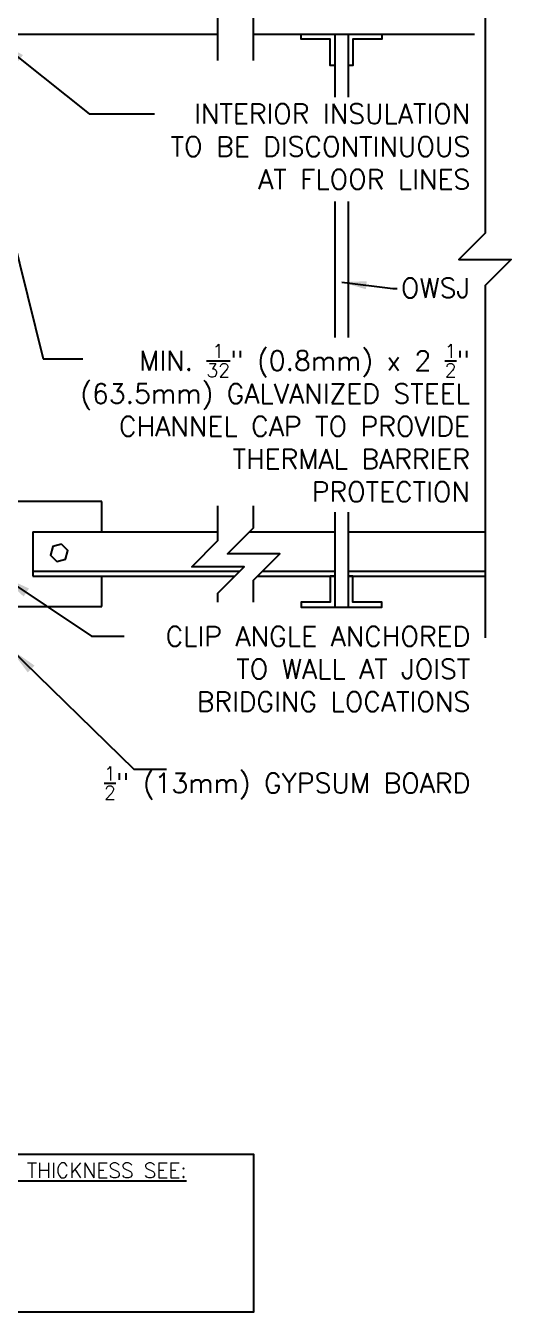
# Model space of a CAD drawing. Header units: inches. Extents: x 247 to 302.1, y 241.7 to 318.5.
# Drawn here: x 283.55 to 302.09, y 241.67 to 290.8 of the extents above; entities that cross this region are included whole.
import ezdxf

# ---------------------------------------------------------------- set-up
doc = ezdxf.new("R2010")
doc.units = ezdxf.units.IN
doc.header["$LTSCALE"] = 0.5
doc.header["$MEASUREMENT"] = 0
for name, color, linetype in [('line25', 2, 'Continuous'), ('LINE9', 9, 'Continuous'), ('TEXT', 4, 'Continuous')]:
    doc.layers.add(name, color=color, linetype=linetype)
doc.styles.add('DIM', font='romans.shx', dxfattribs={"width": 0.7})
doc.styles.add('ROMANS', font='romans.shx', dxfattribs={"height": 1.125})
doc.styles.get("Standard").update_dxf_attribs({"font": 'romans.shx', "height": 1.125})
doc.dimstyles.new('ext_12', dxfattribs={"dimscale": 12, "dimtxt": 0.09375, "dimasz": 0.09375, "dimexe": 0.09375, "dimexo": 0.0625, "dimgap": 0.0625, "dimtad": 1, "dimdec": 1, "dimzin": 3, "dimdsep": 46, "dimlunit": 4, "dimtxsty": 'DIM', "dimcen": 0.09, "dimdle": 0.09375, "dimclrt": 4, "dimadec": 0, "dimazin": 0, "dimtfac": 1, "dimtdec": 1, "dimtmove": 2, "dimatfit": 3, "dimfxl": 1, "dimfrac": 2, "dimtolj": 1, "dimtzin": 0, "dimarcsym": 0})

msp = doc.modelspace()

# ---------------------------------------------------------------- linework, layer by layer
at = {"layer": 'line25', "color": 192}
for p, q in [((282.016, 290.468), (290.891, 290.468)), ((292.256, 290.468), (300.694, 290.468))]:
    msp.add_line(p, q, dxfattribs=at)
at = {"layer": 'line25', "color": 12}
for p, q in [((286.453, 272.625), (282.453, 272.625)), ((286.453, 271.468), (286.453, 272.625)), ((286.453, 268.625), (286.453, 269.781)), ((282.453, 268.625), (286.453, 268.625))]:
    msp.add_line(p, q, dxfattribs=at)
at = {"layer": 'line25'}
for p, q in [((283.828, 271.468), (290.891, 271.468)), ((283.828, 271.468), (283.828, 269.781)), ((292.1, 271.468), (295.36, 271.468)), ((295.86, 271.468), (301.093, 271.468)), ((283.828, 269.968), (291.725, 269.968)), ((283.828, 269.781), (291.538, 269.781)), ((292.412, 269.781), (295.36, 269.781)), ((292.6, 269.968), (295.36, 269.968)), ((295.86, 269.968), (301.093, 269.968)), ((295.86, 269.781), (301.093, 269.781))]:
    msp.add_line(p, q, dxfattribs=at)
at = {"layer": 'line25', "color": 12}
msp.add_lwpolyline([(284.916, 271.001), (284.584, 270.912), (284.495, 270.58), (284.739, 270.337), (285.071, 270.426), (285.16, 270.758)], close=True, dxfattribs=at)
at = {"layer": 'LINE9'}
for p, q in [((295.36, 290.468), (295.36, 288.066)), ((295.86, 290.468), (295.86, 288.066)), ((295.36, 284.082), (295.36, 278.896)), ((295.86, 284.082), (295.86, 278.896)), ((295.36, 272.218), (295.36, 268.593)), ((295.86, 272.218), (295.86, 268.593))]:
    msp.add_line(p, q, dxfattribs=at)
for points in [[(290.891, 289.468), (290.891, 292.187), (291.891, 293.187), (289.891, 293.187), (290.891, 294.187), (290.89, 297.906)], [(292.256, 289.468), (292.256, 292.678), (293.256, 293.678), (291.256, 293.678), (292.256, 294.678), (292.256, 297.888)], [(301.093, 297.763), (301.093, 282.872), (300.093, 281.872), (301.093, 281.872), (302.093, 281.872), (301.093, 280.872), (301.093, 267.428)], [(295.36, 289.281), (295.172, 289.281), (295.172, 290.281), (294.07, 290.281), (294.07, 290.468), (297.149, 290.468), (297.149, 290.281), (296.047, 290.281), (296.047, 289.281), (295.86, 289.281)], [(290.891, 268.781), (290.891, 269.134), (291.891, 270.134), (289.891, 270.134), (290.891, 271.134), (290.891, 272.468)], [(292.256, 268.781), (292.256, 269.625), (293.256, 270.625), (291.256, 270.625), (292.256, 271.625), (292.256, 272.468)], [(295.36, 269.781), (295.172, 269.781), (295.172, 268.781), (294.07, 268.781), (294.07, 268.593), (297.149, 268.593), (297.149, 268.781), (296.047, 268.781), (296.047, 269.781), (295.86, 269.781)]]:
    msp.add_lwpolyline(points, dxfattribs=at)
at = {"layer": 'TEXT'}
msp.add_lwpolyline([(274.591, 247.708), (292.252, 247.708), (292.252, 241.67), (274.591, 241.67)], dxfattribs=at)

# ---------------------------------------------------------------- texts
at = {"layer": 'TEXT', "char_height": 0.75, "attachment_point": 6, "style": 'ROMANS'}
for s, insert, width in [('\\A1;INTERIOR INSULATION TO BE DISCONTINUOUS AT FLOOR LINES', (300.526, 286.182), 13.00001), ('\\A1;OWSJ', (300.516, 280.782), 12.22718), ('\\A1;MIN. {\\H0.7x;\\S1/32;}" (0.8mm) x 2 {\\H0.7x;\\S1/2;}" (63.5mm) GALVANIZED STEEL CHANNEL CAP TO PROVIDE THERMAL BARRIER PROTECTION  ', (300.515, 275.629), 16.71576), ('\\A1;CLIP ANGLE ANCHORED TO WALL AT JOIST BRIDGING LOCATIONS', (300.526, 266.233), 13.81115), ('\\A1;{\\H0.7x;\\S1/2;}" (13mm) GYPSUM BOARD', (300.526, 261.874), 13.81115)]:
    msp.add_mtext(s, dxfattribs=dict(at, insert=insert, width=width))
at = {"layer": 'TEXT', "insert": (274.966, 245.682), "char_height": 0.5625, "width": 23.33295, "attachment_point": 4}
msp.add_mtext('{\\LFOR ALTERNATE CORE THICKNESS SEE:\\P}F6C04\\PF10C06\\PF12C05', dxfattribs=at)

# ---------------------------------------------------------------- leaders
at = {"layer": 'TEXT'}
for points, override in [([(281.141, 290.468), (284.222, 278.077), (285.738, 278.077)], {"dimgap": 0.0625, "dimtad": 0}), ([(282.453, 290.231), (285.974, 287.425), (288.466, 287.425)], {"dimgap": 0.0625, "dimtad": 0}), ([(295.627, 281.004), (297.571, 280.759), (297.739, 280.759)], {"dimasz": 0.078125, "dimgap": 0.0625, "dimtad": 0}), ([(282.641, 269.781), (286.064, 267.481), (287.31, 267.481)], {"dimgap": 0.0625, "dimtad": 0}), ([(282.953, 267.017), (287.686, 262.402), (288.933, 262.402)], {"dimgap": 0.0625, "dimtad": 0})]:
    msp.add_leader(points, dimstyle='ext_12', override=override, dxfattribs=at)

doc.saveas('drawing.dxf')
